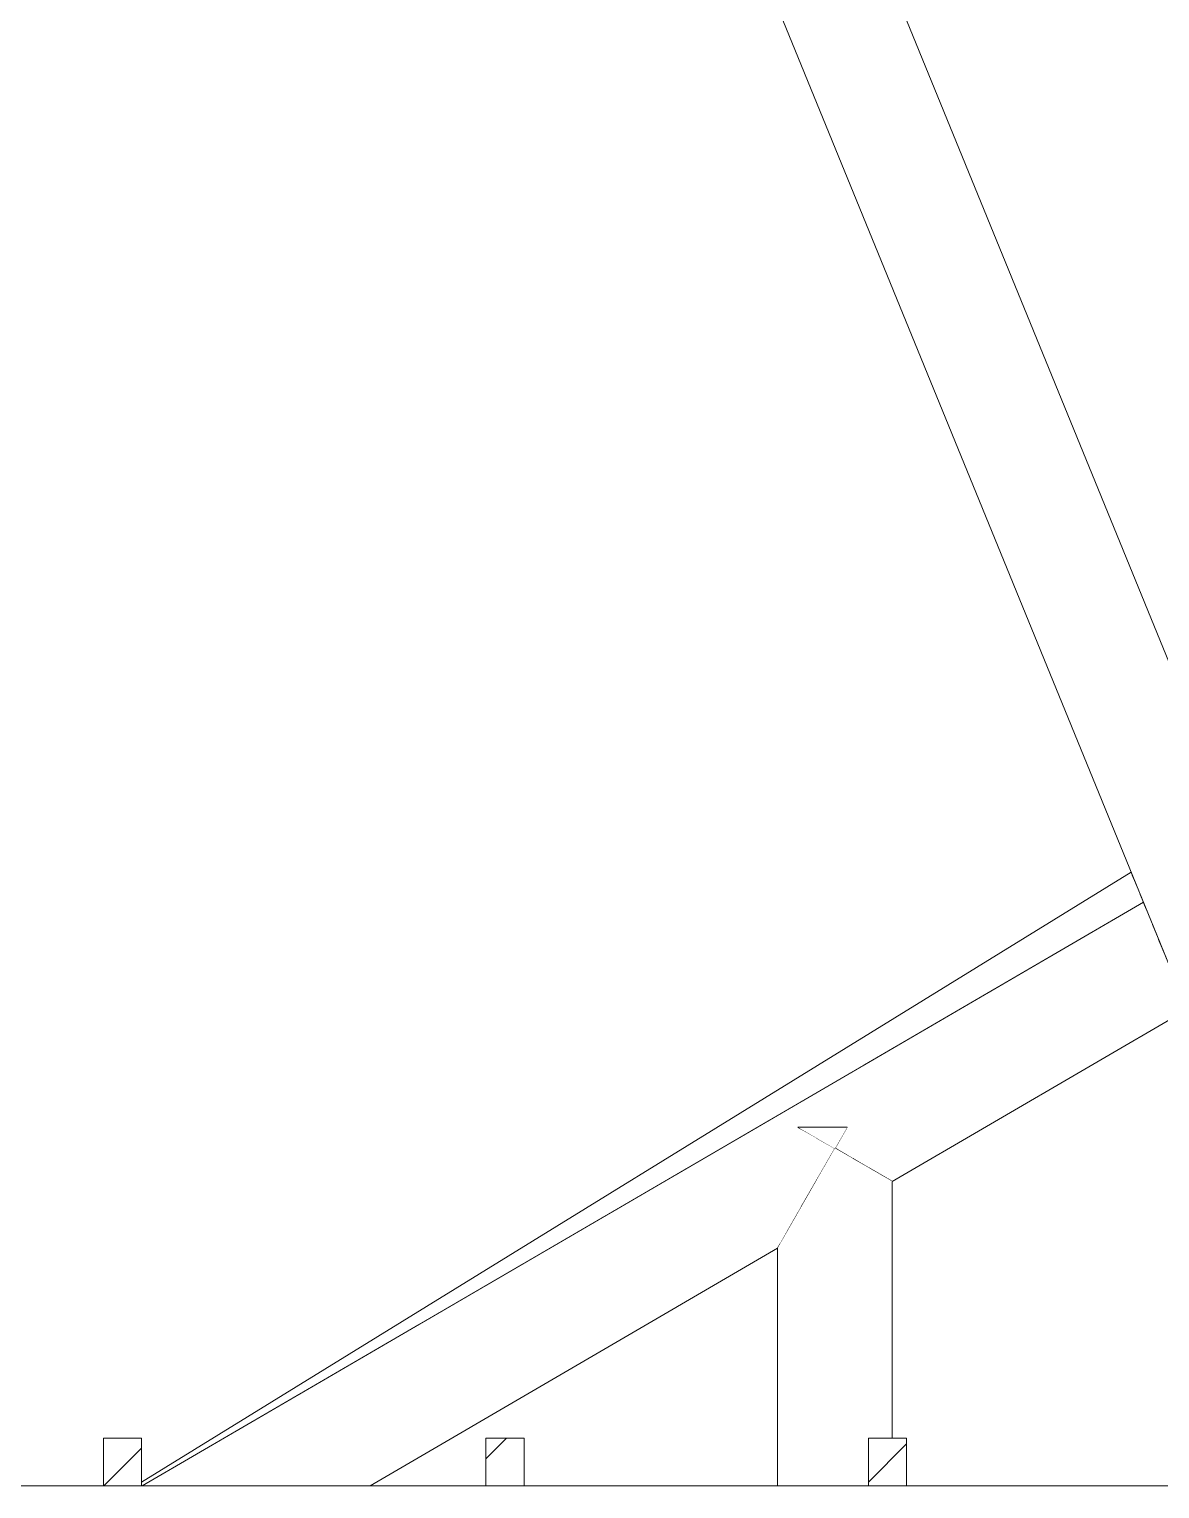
# Model space of a CAD drawing. Header units: millimetres. Extents: x -71878 to 121433, y -67383 to 83273.
# Drawn here: x 12954 to 14136, y -62705 to -61179 of the extents above; entities that cross this region are included whole.
import ezdxf

# ---------------------------------------------------------------- set-up
doc = ezdxf.new("R2010")
doc.units = ezdxf.units.MM
doc.header["$MEASUREMENT"] = 0
doc.set_wipeout_variables(frame=1)
doc.linetypes.add('Wipeout_Contour', pattern=[1000, 0, -1000])
for name, color, linetype in [('COLUMNAS', 7, 'Continuous'), ('ENTIRADO', 7, 'Continuous'), ('Vigas', 7, 'Continuous')]:
    doc.layers.add(name, color=color, linetype=linetype)
doc.layers.add('COLUMNAS_Pluma_Nº__23', color=7, linetype='Continuous', lineweight=5, true_color=0x646464)
doc.layers.add('Vigas_Pluma_Nº__23', color=7, linetype='Continuous', lineweight=5, true_color=0x646464)
doc.layers.add('ENTIRADO_Pluma_Nº__21', color=7, linetype='Continuous', lineweight=5)
pattern_1 = [(45, (-22368.78, -65222.4), (-79.5495, 79.5495), []), (45, (-22395.3, -65195.89), (-79.5495, 79.5495), [])]

msp = doc.modelspace()

# ---------------------------------------------------------------- wipeouts: each hides what was drawn before it
at = {"color": 254, "linetype": 'Wipeout_Contour', "lineweight": 0, "ltscale": 109537.457787}
msp.add_wipeout([(13808.456, -62272.752), (14118.792, -62091.722), (14115.413, -62083.453)], dxfattribs=at).dxf.layer = 'Vigas'

# ---------------------------------------------------------------- next in the draw order: wipeouts: each hides what was drawn before it
at = {"color": 254, "linetype": 'Wipeout_Contour', "lineweight": 0, "ltscale": 145340.649638}
msp.add_wipeout([(14110.323, -62070.997), (13340.972, -62545.452), (13808.455, -62272.752), (14115.413, -62083.453)], dxfattribs=at).dxf.layer = 'Vigas'

# ---------------------------------------------------------------- next in the draw order: wipeouts: each hides what was drawn before it
at = {"color": 254, "linetype": 'Wipeout_Contour', "lineweight": 0, "ltscale": 215627.189964}
msp.add_wipeout([(13071.203, -62701.805), (13071.203, -62702.404), (13071.912, -62702.404), (13340.971, -62545.452), (14110.323, -62070.997), (14107.055, -62062.999)], dxfattribs=at).dxf.layer = 'Vigas'

# ---------------------------------------------------------------- next in the draw order: wipeouts: each hides what was drawn before it
at = {"color": 254, "linetype": 'Wipeout_Contour', "lineweight": 0, "ltscale": 144283.209859}
msp.add_wipeout([(13071.203, -62701.805), (14107.055, -62062.999), (14105.929, -62060.243), (13071.203, -62698.354)], dxfattribs=at).dxf.layer = 'Vigas'

# ---------------------------------------------------------------- next in the draw order: linework, layer by layer
at = {"layer": 'Vigas_Pluma_Nº__23', "linetype": 'Continuous'}
msp.add_line((13071.203, -62698.354), (14105.929, -62060.244), dxfattribs=at)

# ---------------------------------------------------------------- next in the draw order: wipeouts: each hides what was drawn before it
at = {"color": 254, "linetype": 'Wipeout_Contour', "lineweight": 0, "ltscale": 180150.245851}
msp.add_wipeout([(13260.982, -62702.404), (13287.326, -62702.404), (13747.681, -62433.863), (13747.699, -62433.809), (13760.937, -62410.763)], dxfattribs=at).dxf.layer = 'Vigas'

# ---------------------------------------------------------------- next in the draw order: wipeouts: each hides what was drawn before it
at = {"color": 254, "linetype": 'Wipeout_Contour', "lineweight": 0, "ltscale": 180139.787413}
msp.add_wipeout([(13777.627, -62381.663), (13227.787, -62702.404), (13260.982, -62702.404), (13760.937, -62410.763), (13760.973, -62410.658)], dxfattribs=at).dxf.layer = 'Vigas'

# ---------------------------------------------------------------- next in the draw order: wipeouts: each hides what was drawn before it
at = {"color": 254, "linetype": 'Wipeout_Contour', "lineweight": 0, "ltscale": 180128.697552}
msp.add_wipeout([(13796.008, -62349.476), (13190.99, -62702.404), (13227.787, -62702.404), (13777.627, -62381.663), (13777.699, -62381.351)], dxfattribs=at).dxf.layer = 'Vigas'

# ---------------------------------------------------------------- next in the draw order: wipeouts: each hides what was drawn before it
at = {"color": 254, "linetype": 'Wipeout_Contour', "lineweight": 0, "ltscale": 180062.034934}
msp.add_wipeout([(13777.627, -62338.733), (13154.193, -62702.404), (13190.99, -62702.404), (13796.008, -62349.476), (13777.699, -62338.96)], dxfattribs=at).dxf.layer = 'Vigas'

# ---------------------------------------------------------------- next in the draw order: wipeouts: each hides what was drawn before it
at = {"color": 254, "linetype": 'Wipeout_Contour', "lineweight": 0, "ltscale": 179942.985858}
msp.add_wipeout([(13760.937, -62329.105), (13120.998, -62702.404), (13154.193, -62702.404), (13777.627, -62338.733), (13760.973, -62329.167)], dxfattribs=at).dxf.layer = 'Vigas'

# ---------------------------------------------------------------- next in the draw order: wipeouts: each hides what was drawn before it
at = {"color": 254, "linetype": 'Wipeout_Contour', "lineweight": 0, "ltscale": 253122.173916}
msp.add_wipeout([(14123.169, -62102.434), (13094.654, -62702.404), (13120.998, -62702.404), (13760.937, -62329.105), (13757.389, -62327.067), (13764.43, -62327.067), (14128.24, -62114.844)], dxfattribs=at).dxf.layer = 'Vigas'

# ---------------------------------------------------------------- next in the draw order: wipeouts: each hides what was drawn before it
at = {"color": 254, "linetype": 'Wipeout_Contour', "lineweight": 0, "ltscale": 144336.444035}
msp.add_wipeout([(13077.74, -62702.404), (13094.654, -62702.404), (14123.169, -62102.434), (14119.914, -62094.467)], dxfattribs=at).dxf.layer = 'Vigas'

# ---------------------------------------------------------------- next in the draw order: wipeouts: each hides what was drawn before it
at = {"color": 254, "linetype": 'Wipeout_Contour', "lineweight": 0, "ltscale": 144310.321425}
msp.add_wipeout([(14118.792, -62091.722), (13071.912, -62702.404), (13077.74, -62702.404), (14119.914, -62094.467)], dxfattribs=at).dxf.layer = 'Vigas'

# ---------------------------------------------------------------- next in the draw order: linework, layer by layer
at = {"layer": 'ENTIRADO_Pluma_Nº__21', "linetype": 'Continuous'}
msp.add_line((13071.203, -62652.404), (13031.203, -62652.404), dxfattribs=at)
at = {"layer": 'Vigas_Pluma_Nº__23', "linetype": 'Continuous'}
for p, q in [((13777.699, -62338.96), (13777.627, -62338.733)), ((13777.627, -62381.663), (13760.973, -62410.658)), ((13777.627, -62381.663), (13777.699, -62381.351)), ((13760.936, -62410.763), (13760.973, -62410.658))]:
    msp.add_line(p, q, dxfattribs=at)

# ---------------------------------------------------------------- next in the draw order: wipeouts: each hides what was drawn before it
at = {"color": 254, "linetype": 'Wipeout_Contour', "lineweight": 0, "ltscale": 145794.281856}
msp.add_wipeout([(13764.43, -62327.067), (13797.625, -62327.067), (14134.63, -62130.48), (14128.24, -62114.844)], dxfattribs=at).dxf.layer = 'Vigas'
at = {"color": 254, "linetype": 'Wipeout_Contour', "lineweight": 0, "ltscale": 180159.136459}
msp.add_wipeout([(13287.326, -62702.404), (13304.239, -62702.404), (13739.171, -62448.693), (13739.177, -62448.668), (13747.681, -62433.863)], dxfattribs=at).dxf.layer = 'Vigas'

# ---------------------------------------------------------------- next in the draw order: linework, layer by layer
at = {"layer": 'Vigas_Pluma_Nº__23', "linetype": 'Continuous'}
for p, q in [((13760.936, -62329.105), (13757.389, -62327.067)), ((13760.973, -62329.167), (13760.936, -62329.105)), ((13777.627, -62338.733), (13760.973, -62329.167)), ((13760.936, -62410.763), (13747.699, -62433.809)), ((13747.681, -62433.863), (13747.699, -62433.809))]:
    msp.add_line(p, q, dxfattribs=at)

# ---------------------------------------------------------------- next in the draw order: wipeouts: each hides what was drawn before it
at = {"color": 254, "linetype": 'Wipeout_Contour', "lineweight": 0, "ltscale": 182129.277824}
msp.add_wipeout([(13809.188, -62327.067), (13796.473, -62349.204), (14141.712, -62147.814), (14134.63, -62130.48), (13797.625, -62327.067)], dxfattribs=at).dxf.layer = 'Vigas'
at = {"color": 254, "linetype": 'Wipeout_Contour', "lineweight": 0, "ltscale": 143954.998081}
msp.add_wipeout([(13739.171, -62448.693), (13304.239, -62702.404), (13310.068, -62702.404), (13736.235, -62453.806)], dxfattribs=at).dxf.layer = 'Vigas'

# ---------------------------------------------------------------- next in the draw order: linework, layer by layer
at = {"layer": 'ENTIRADO_Pluma_Nº__21', "linetype": 'Continuous'}
msp.add_line((13471.203, -62652.404), (13431.203, -62652.404), dxfattribs=at)
at = {"layer": 'Vigas_Pluma_Nº__23', "linetype": 'Continuous'}
for p, q in [((13747.681, -62433.863), (13739.177, -62448.668)), ((13310.067, -62702.404), (13736.24, -62453.802)), ((13739.171, -62448.693), (13736.24, -62453.796))]:
    msp.add_line(p, q, dxfattribs=at)

# ---------------------------------------------------------------- next in the draw order: wipeouts: each hides what was drawn before it
at = {"color": 254, "linetype": 'Wipeout_Contour', "lineweight": 0, "ltscale": 182157.960474}
msp.add_wipeout([(14141.712, -62147.814), (13796.473, -62349.204), (13814.781, -62359.72), (13814.854, -62359.947), (14148.795, -62165.147)], dxfattribs=at).dxf.layer = 'Vigas'

# ---------------------------------------------------------------- next in the draw order: linework, layer by layer
at = {"layer": 'Vigas_Pluma_Nº__23', "linetype": 'Continuous'}
for q in [(13777.699, -62338.96), (13777.699, -62381.351)]:
    msp.add_line((13796.008, -62349.476), q, dxfattribs=at)

# ---------------------------------------------------------------- next in the draw order: wipeouts: each hides what was drawn before it
at = {"color": 254, "linetype": 'Wipeout_Contour', "lineweight": 0, "ltscale": 182217.898067}
msp.add_wipeout([(14148.795, -62165.147), (13814.854, -62359.947), (13831.508, -62369.512), (13831.544, -62369.575), (14155.185, -62180.784)], dxfattribs=at).dxf.layer = 'Vigas'

# ---------------------------------------------------------------- next in the draw order: linework, layer by layer
at = {"layer": 'Vigas_Pluma_Nº__23', "linetype": 'Continuous'}
for p, q in [((13796.473, -62349.204), (13809.188, -62327.067)), ((13796.473, -62349.204), (13814.781, -62359.72)), ((13814.781, -62359.72), (13814.854, -62359.947))]:
    msp.add_line(p, q, dxfattribs=at)

# ---------------------------------------------------------------- next in the draw order: wipeouts: each hides what was drawn before it
at = {"color": 254, "linetype": 'Wipeout_Contour', "lineweight": 0, "ltscale": 182268.133363}
msp.add_wipeout([(13831.544, -62369.575), (13844.781, -62377.178), (13844.8, -62377.209), (14160.256, -62193.193), (14155.185, -62180.784)], dxfattribs=at).dxf.layer = 'Vigas'

# ---------------------------------------------------------------- next in the draw order: linework, layer by layer
at = {"layer": 'Vigas_Pluma_Nº__23', "linetype": 'Continuous'}
for p, q in [((13814.854, -62359.947), (13831.508, -62369.512)), ((13831.508, -62369.512), (13831.544, -62369.575))]:
    msp.add_line(p, q, dxfattribs=at)

# ---------------------------------------------------------------- next in the draw order: wipeouts: each hides what was drawn before it
at = {"color": 254, "linetype": 'Wipeout_Contour', "lineweight": 0, "ltscale": 182303.596023}
msp.add_wipeout([(14160.256, -62193.193), (13844.8, -62377.209), (13853.304, -62382.094), (13853.31, -62382.112), (14163.511, -62201.16)], dxfattribs=at).dxf.layer = 'Vigas'

# ---------------------------------------------------------------- next in the draw order: linework, layer by layer
at = {"layer": 'Vigas_Pluma_Nº__23', "linetype": 'Continuous'}
msp.add_line((13831.544, -62369.575), (13844.781, -62377.178), dxfattribs=at)

# ---------------------------------------------------------------- next in the draw order: wipeouts: each hides what was drawn before it
at = {"color": 254, "linetype": 'Wipeout_Contour', "lineweight": 0, "ltscale": 145984.271186}
msp.add_wipeout([(13853.31, -62382.112), (13856.246, -62383.799), (14164.633, -62203.905), (14163.511, -62201.16)], dxfattribs=at).dxf.layer = 'Vigas'

# ---------------------------------------------------------------- next in the draw order: linework, layer by layer
at = {"layer": 'Vigas_Pluma_Nº__23', "linetype": 'Continuous'}
for p, q in [((13071.912, -62702.404), (14118.792, -62091.722)), ((13856.24, -62383.802), (14164.633, -62203.905)), ((13844.8, -62377.209), (13853.304, -62382.094)), ((13853.31, -62382.112), (13856.24, -62383.795))]:
    msp.add_line(p, q, dxfattribs=at)

# ---------------------------------------------------------------- next in the draw order: wipeouts: each hides what was drawn before it
at = {"color": 254, "linetype": 'Wipeout_Contour', "lineweight": 0, "ltscale": 181632.389653}
msp.add_wipeout([(13853.304, -62382.094), (13853.304, -62652.404), (13856.24, -62652.404), (13856.24, -62383.795), (13853.31, -62382.112)], dxfattribs=at).dxf.layer = 'COLUMNAS'

# ---------------------------------------------------------------- next in the draw order: wipeouts: each hides what was drawn before it
at = {"color": 254, "linetype": 'Wipeout_Contour', "lineweight": 0, "ltscale": 181601.952488}
msp.add_wipeout([(13844.781, -62652.404), (13853.304, -62652.404), (13853.304, -62382.094), (13844.8, -62377.209), (13844.781, -62377.178)], dxfattribs=at).dxf.layer = 'COLUMNAS'

# ---------------------------------------------------------------- next in the draw order: linework, layer by layer
at = {"layer": 'COLUMNAS_Pluma_Nº__23', "linetype": 'Continuous'}
msp.add_line((13856.24, -62383.792), (13856.24, -62652.404), dxfattribs=at)

# ---------------------------------------------------------------- next in the draw order: wipeouts: each hides what was drawn before it
at = {"color": 254, "linetype": 'Wipeout_Contour', "lineweight": 0, "ltscale": 181546.850347}
msp.add_wipeout([(13831.508, -62369.512), (13831.508, -62652.404), (13844.781, -62652.404), (13844.781, -62377.178), (13831.544, -62369.575)], dxfattribs=at).dxf.layer = 'COLUMNAS'

# ---------------------------------------------------------------- next in the draw order: wipeouts: each hides what was drawn before it
at = {"color": 254, "linetype": 'Wipeout_Contour', "lineweight": 0, "ltscale": 254046.686066}
msp.add_wipeout([(13814.781, -62359.72), (13814.782, -62702.404), (13831.203, -62702.404), (13831.203, -62652.404), (13831.508, -62652.404), (13831.508, -62369.512), (13814.854, -62359.947)], dxfattribs=at).dxf.layer = 'COLUMNAS'

# ---------------------------------------------------------------- next in the draw order: linework, layer by layer
at = {"layer": 'ENTIRADO_Pluma_Nº__21', "linetype": 'Continuous'}
msp.add_line((13871.203, -62652.404), (13831.203, -62652.404), dxfattribs=at)

# ---------------------------------------------------------------- next in the draw order: wipeouts: each hides what was drawn before it
at = {"color": 254, "linetype": 'Wipeout_Contour', "lineweight": 0, "ltscale": 217674.512443}
msp.add_wipeout([(13796.24, -62702.404), (13814.781, -62702.404), (13814.781, -62359.72), (13796.473, -62349.204), (13809.188, -62327.067), (13796.24, -62327.067)], dxfattribs=at).dxf.layer = 'COLUMNAS'

# ---------------------------------------------------------------- next in the draw order: wipeouts: each hides what was drawn before it
at = {"color": 254, "linetype": 'Wipeout_Contour', "lineweight": 0, "ltscale": 253828.544233}
msp.add_wipeout([(13777.699, -62381.351), (13777.699, -62702.404), (13796.24, -62702.404), (13796.24, -62327.067), (13777.699, -62327.067), (13777.699, -62338.96), (13796.008, -62349.476)], dxfattribs=at).dxf.layer = 'COLUMNAS'

# ---------------------------------------------------------------- next in the draw order: linework, layer by layer
at = {"layer": 'COLUMNAS_Pluma_Nº__23', "linetype": 'Continuous'}
msp.add_line((13809.188, -62327.067), (13796.24, -62327.067), dxfattribs=at)

# ---------------------------------------------------------------- next in the draw order: wipeouts: each hides what was drawn before it
at = {"color": 254, "linetype": 'Wipeout_Contour', "lineweight": 0, "ltscale": 181275.357774}
msp.add_wipeout([(13760.973, -62327.067), (13760.973, -62329.167), (13777.627, -62338.733), (13777.699, -62338.96), (13777.699, -62327.067)], dxfattribs=at).dxf.layer = 'COLUMNAS'
at = {"color": 254, "linetype": 'Wipeout_Contour', "lineweight": 0, "ltscale": 181206.126523}
msp.add_wipeout([(13760.973, -62702.404), (13777.699, -62702.404), (13777.699, -62381.351), (13777.627, -62381.663), (13760.973, -62410.658)], dxfattribs=at).dxf.layer = 'COLUMNAS'

# ---------------------------------------------------------------- next in the draw order: linework, layer by layer
at = {"layer": 'COLUMNAS_Pluma_Nº__23', "linetype": 'Continuous'}
msp.add_line((13796.24, -62327.067), (13777.699, -62327.067), dxfattribs=at)

# ---------------------------------------------------------------- next in the draw order: wipeouts: each hides what was drawn before it
at = {"color": 254, "linetype": 'Wipeout_Contour', "lineweight": 0, "ltscale": 144977.414134}
msp.add_wipeout([(13760.973, -62327.067), (13757.389, -62327.067), (13760.937, -62329.105), (13760.973, -62329.167)], dxfattribs=at).dxf.layer = 'COLUMNAS'
at = {"color": 254, "linetype": 'Wipeout_Contour', "lineweight": 0, "ltscale": 181123.305907}
msp.add_wipeout([(13747.699, -62702.404), (13760.973, -62702.404), (13760.973, -62410.658), (13760.937, -62410.763), (13747.699, -62433.809)], dxfattribs=at).dxf.layer = 'COLUMNAS'

# ---------------------------------------------------------------- next in the draw order: linework, layer by layer
at = {"layer": 'COLUMNAS_Pluma_Nº__23', "linetype": 'Continuous'}
for p, q in [((13760.973, -62327.067), (13757.389, -62327.067)), ((13777.699, -62327.067), (13760.973, -62327.067))]:
    msp.add_line(p, q, dxfattribs=at)

# ---------------------------------------------------------------- next in the draw order: wipeouts: each hides what was drawn before it
at = {"color": 254, "linetype": 'Wipeout_Contour', "lineweight": 0, "ltscale": 181061.900408}
msp.add_wipeout([(13747.681, -62433.863), (13739.177, -62448.668), (13739.177, -62702.404), (13747.699, -62702.404), (13747.699, -62433.809)], dxfattribs=at).dxf.layer = 'COLUMNAS'

# ---------------------------------------------------------------- next in the draw order: wipeouts: each hides what was drawn before it
at = {"color": 254, "linetype": 'Wipeout_Contour', "lineweight": 0, "ltscale": 181027.889814}
msp.add_wipeout([(13736.24, -62453.796), (13736.24, -62702.404), (13739.177, -62702.404), (13739.177, -62448.668), (13739.171, -62448.693)], dxfattribs=at).dxf.layer = 'COLUMNAS'

# ---------------------------------------------------------------- next in the draw order: linework, layer by layer
at = {"layer": 'COLUMNAS_Pluma_Nº__23', "linetype": 'Continuous'}
msp.add_line((13736.24, -62453.793), (13736.24, -62702.404), dxfattribs=at)

# ---------------------------------------------------------------- next in the draw order: wipeouts: each hides what was drawn before it
at = {"color": 254, "linetype": 'Wipeout_Contour', "lineweight": 0, "ltscale": 129579.534955}
msp.add_wipeout([(16584.026, -62702.404), (3263.42, -62702.404), (3263.42, -62705.341), (16584.026, -62705.341)], dxfattribs=at).dxf.layer = 'Vigas'

# ---------------------------------------------------------------- next in the draw order: hatches: boundary and pattern name
at = {"layer": 'ENTIRADO', "linetype": 'Continuous', "lineweight": 0, "true_color": 0xffffff}
h = msp.add_hatch(dxfattribs=at)
h.set_pattern_fill('STEEL_0001', style=0, pattern_type=2)
h.set_pattern_definition(pattern_1)
h.paths.add_polyline_path([(13031.203, -62652.404), (13031.203, -62702.404), (13071.203, -62702.404), (13071.203, -62652.404)])
h = msp.add_hatch(dxfattribs=at)
h.set_pattern_fill('STEEL_0001', style=0, pattern_type=2)
h.set_pattern_definition(pattern_1)
h.paths.add_polyline_path([(13431.203, -62652.404), (13431.203, -62702.404), (13471.203, -62702.404), (13471.203, -62652.404)])
h = msp.add_hatch(dxfattribs=at)
h.set_pattern_fill('STEEL_0001', style=0, pattern_type=2)
h.set_pattern_definition(pattern_1)
h.paths.add_polyline_path([(13831.203, -62652.404), (13831.203, -62702.404), (13871.203, -62702.404), (13871.203, -62652.404)])

# ---------------------------------------------------------------- next in the draw order: linework, layer by layer
at = {"layer": 'ENTIRADO_Pluma_Nº__21', "linetype": 'Continuous'}
for p, q in [((13031.203, -62652.404), (13031.203, -62702.404)), ((13071.203, -62652.404), (13071.203, -62702.404)), ((13431.203, -62652.404), (13431.203, -62702.404)), ((13471.203, -62652.404), (13471.203, -62702.404)), ((13831.203, -62652.404), (13831.203, -62702.404)), ((13871.203, -62652.404), (13871.203, -62702.404)), ((13071.203, -62702.404), (13031.203, -62702.404)), ((13471.203, -62702.404), (13431.203, -62702.404)), ((13871.203, -62702.404), (13831.203, -62702.404))]:
    msp.add_line(p, q, dxfattribs=at)
at = {"layer": 'Vigas_Pluma_Nº__23', "linetype": 'Continuous'}
for p, q in [((13031.203, -62702.404), (12671.203, -62702.404)), ((13431.203, -62702.404), (13071.203, -62702.404)), ((13831.203, -62702.404), (13471.203, -62702.404)), ((14231.203, -62702.404), (13871.203, -62702.404))]:
    msp.add_line(p, q, dxfattribs=at)

# ---------------------------------------------------------------- next in the draw order: wipeouts: each hides what was drawn before it
at = {"color": 254, "linetype": 'Wipeout_Contour', "lineweight": 0, "ltscale": 145678.149295}
msp.add_wipeout([(13191.868, -59769.01), (14390.531, -62702.404), (14407.758, -62702.404), (13209.095, -59769.01)], dxfattribs=at).dxf.layer = 'COLUMNAS'

# ---------------------------------------------------------------- next in the draw order: wipeouts: each hides what was drawn before it
at = {"color": 254, "linetype": 'Wipeout_Contour', "lineweight": 0, "ltscale": 145617.95967}
msp.add_wipeout([(13178.79, -59769.01), (14377.452, -62702.404), (14390.531, -62702.404), (13191.868, -59769.01)], dxfattribs=at).dxf.layer = 'COLUMNAS'

# ---------------------------------------------------------------- next in the draw order: wipeouts: each hides what was drawn before it
at = {"color": 254, "linetype": 'Wipeout_Contour', "lineweight": 0, "ltscale": 145751.471495}
msp.add_wipeout([(13228.785, -59769.01), (13209.095, -59769.01), (14407.758, -62702.404), (14427.448, -62702.404)], dxfattribs=at).dxf.layer = 'COLUMNAS'

# ---------------------------------------------------------------- next in the draw order: wipeouts: each hides what was drawn before it
at = {"color": 254, "linetype": 'Wipeout_Contour', "lineweight": 0, "ltscale": 145576.793943}
msp.add_wipeout([(13178.79, -59769.01), (13171.141, -59769.01), (14369.804, -62702.404), (14377.452, -62702.404)], dxfattribs=at).dxf.layer = 'COLUMNAS'

# ---------------------------------------------------------------- next in the draw order: wipeouts: each hides what was drawn before it
at = {"color": 254, "linetype": 'Wipeout_Contour', "lineweight": 0, "ltscale": 145558.681775}
msp.add_wipeout([(13169.67, -59769.01), (14368.333, -62702.404), (14369.804, -62702.404), (13171.141, -59769.01)], dxfattribs=at).dxf.layer = 'COLUMNAS'

# ---------------------------------------------------------------- next in the draw order: wipeouts: each hides what was drawn before it
at = {"color": 254, "linetype": 'Wipeout_Contour', "lineweight": 0, "ltscale": 146119.707205}
msp.add_wipeout([(13342.36, -59887.387), (14492.651, -62702.404), (14497.502, -62702.404), (13347.547, -59888.208)], dxfattribs=at).dxf.layer = 'COLUMNAS'

# ---------------------------------------------------------------- next in the draw order: wipeouts: each hides what was drawn before it
at = {"color": 254, "linetype": 'Wipeout_Contour', "lineweight": 0, "ltscale": 182187.796868}
msp.add_wipeout([(13330.351, -59884.178), (14481.953, -62702.404), (14492.651, -62702.404), (13342.36, -59887.387), (13334.071, -59886.074)], dxfattribs=at).dxf.layer = 'COLUMNAS'

# ---------------------------------------------------------------- next in the draw order: wipeouts: each hides what was drawn before it
at = {"color": 254, "linetype": 'Wipeout_Contour', "lineweight": 0, "ltscale": 182115.693672}
msp.add_wipeout([(13317.345, -59877.551), (13308.552, -59868.758), (14466.455, -62702.404), (14481.953, -62702.404), (13330.351, -59884.178)], dxfattribs=at).dxf.layer = 'COLUMNAS'

# ---------------------------------------------------------------- next in the draw order: wipeouts: each hides what was drawn before it
at = {"color": 254, "linetype": 'Wipeout_Contour', "lineweight": 0, "ltscale": 290194.123111}
msp.add_wipeout([(13267.792, -59769.01), (13249.011, -59769.01), (14447.673, -62702.404), (14466.454, -62702.404), (13308.552, -59868.758), (13304.071, -59864.277), (13295.548, -59847.551), (13292.803, -59830.218)], dxfattribs=at).dxf.layer = 'COLUMNAS'

# ---------------------------------------------------------------- next in the draw order: wipeouts: each hides what was drawn before it
at = {"color": 254, "linetype": 'Wipeout_Contour', "lineweight": 0, "ltscale": 145830.749061}
msp.add_wipeout([(13249.011, -59769.01), (13228.785, -59769.01), (14427.448, -62702.404), (14447.673, -62702.404)], dxfattribs=at).dxf.layer = 'COLUMNAS'

# ---------------------------------------------------------------- next in the draw order: linework, layer by layer
at = {"layer": 'COLUMNAS_Pluma_Nº__23', "linetype": 'Continuous'}
for p, q in [((13169.67, -59769.01), (14368.333, -62702.404)), ((13347.547, -59888.208), (14497.502, -62702.404))]:
    msp.add_line(p, q, dxfattribs=at)

doc.saveas('drawing.dxf')
